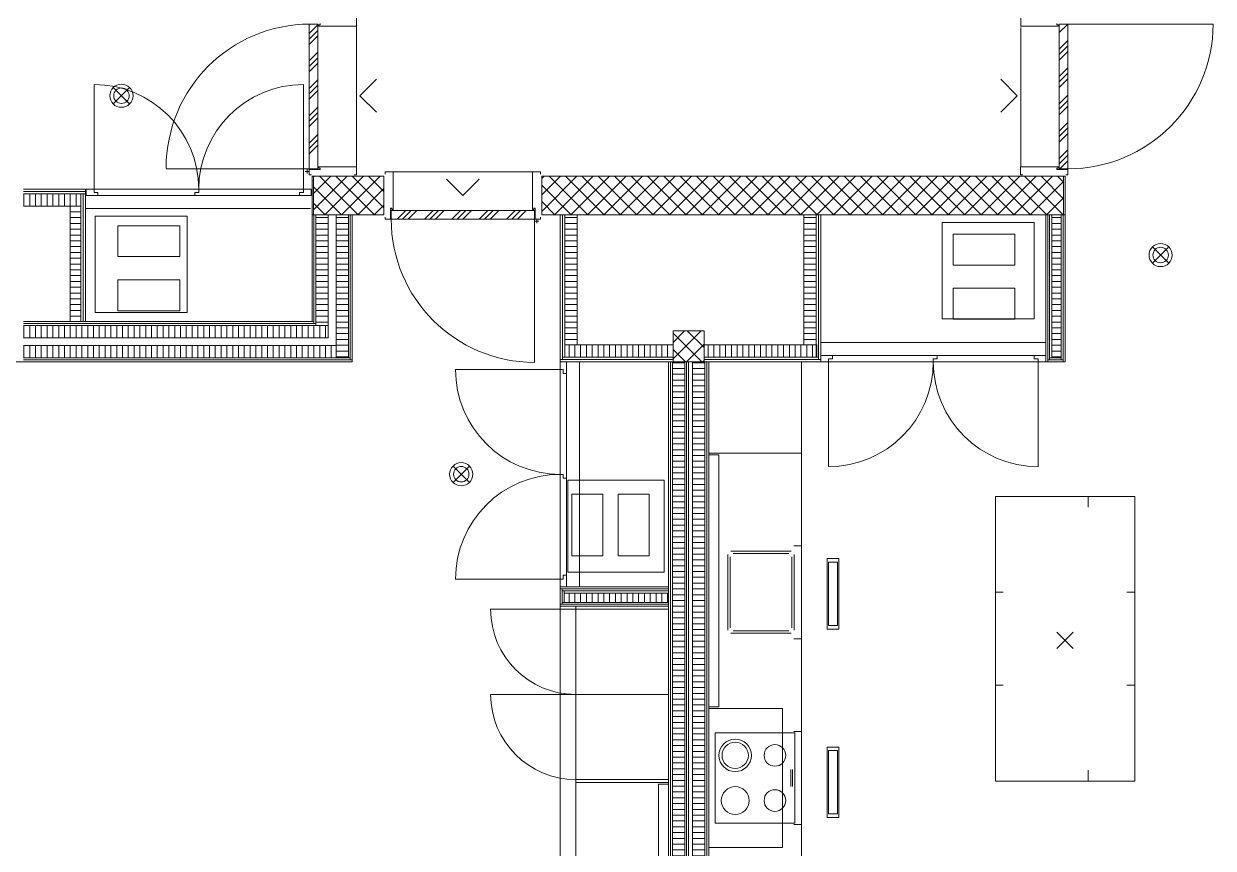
# Model space of a CAD drawing. Extents: x -5275 to 65950, y -3225 to 18875.
# Drawn here: x 7226 to 14918, y 2981 to 8310 of the extents above; entities that cross this region are included whole.
import ezdxf

# ---------------------------------------------------------------- set-up
doc = ezdxf.new("R2010")
doc.units = 0
doc.header["$LTSCALE"] = 50
doc.layers.get('0').update_dxf_attribs({"lineweight": 25})
doc.layers.add('Zargen Fenster', color=7, linetype='Continuous', lineweight=25)

# ---------------------------------------------------------------- blocks, each defined once
blk = doc.blocks.new('Blockreferenz-A0MJL02TFC', base_point=(10575, 7075))
at = {"layer": 'Zargen Fenster', "color": 8, "lineweight": 13, "true_color": 0x808080}
for p, q in [((10575, 7309.7), (10590.3, 7325)), ((10575, 7203.7), (10696.3, 7325)), ((10575, 7097.6), (10802.4, 7325)), ((10872.5, 7075), (10622.5, 7325)), ((10658.5, 7075), (10908.5, 7325)), ((10978.5, 7075), (10728.5, 7325)), ((10764.5, 7075), (11014.5, 7325)), ((11084.6, 7075), (10834.6, 7325)), ((10870.6, 7075), (11120.6, 7325)), ((11190.7, 7075), (10940.7, 7325)), ((10976.7, 7075), (11226.7, 7325)), ((11296.7, 7075), (11046.7, 7325)), ((11082.7, 7075), (11332.7, 7325)), ((11402.8, 7075), (11152.8, 7325)), ((11188.8, 7075), (11438.8, 7325)), ((11508.9, 7075), (11258.9, 7325)), ((11294.9, 7075), (11544.9, 7325)), ((11614.9, 7075), (11364.9, 7325)), ((11400.9, 7075), (11650.9, 7325)), ((11721, 7075), (11471, 7325)), ((11507, 7075), (11757, 7325)), ((11827.1, 7075), (11577.1, 7325)), ((11613.1, 7075), (11863.1, 7325)), ((11933.1, 7075), (11683.1, 7325)), ((11719.1, 7075), (11969.1, 7325)), ((12039.2, 7075), (11789.2, 7325)), ((11825.2, 7075), (12075.2, 7325)), ((12145.3, 7075), (11895.3, 7325)), ((11931.2, 7075), (12181.2, 7325)), ((12251.3, 7075), (12001.3, 7325)), ((12037.3, 7075), (12287.3, 7325)), ((12357.4, 7075), (12107.4, 7325)), ((12143.4, 7075), (12393.4, 7325)), ((12463.5, 7075), (12213.5, 7325)), ((12249.4, 7075), (12499.4, 7325)), ((12569.5, 7075), (12319.5, 7325)), ((12355.5, 7075), (12605.5, 7325)), ((12675.6, 7075), (12425.6, 7325)), ((12461.6, 7075), (12711.6, 7325)), ((12781.7, 7075), (12531.7, 7325)), ((12567.6, 7075), (12817.6, 7325)), ((12887.7, 7075), (12637.7, 7325)), ((12673.7, 7075), (12923.7, 7325)), ((12993.8, 7075), (12743.8, 7325)), ((12779.8, 7075), (13029.8, 7325)), ((13099.9, 7075), (12849.9, 7325)), ((12885.8, 7075), (13135.8, 7325)), ((13205.9, 7075), (12955.9, 7325)), ((12991.9, 7075), (13241.9, 7325)), ((13312, 7075), (13062, 7325)), ((13098, 7075), (13348, 7325)), ((13418.1, 7075), (13168.1, 7325)), ((13204, 7075), (13454, 7325)), ((13524.1, 7075), (13274.1, 7325)), ((13310.1, 7075), (13560.1, 7325)), ((13630.2, 7075), (13380.2, 7325)), ((13416.2, 7075), (13666.2, 7325)), ((13736.3, 7075), (13486.3, 7325)), ((13522.2, 7075), (13772.2, 7325)), ((13842.3, 7075), (13592.3, 7325)), ((13628.3, 7075), (13878.3, 7325)), ((13948.4, 7075), (13698.4, 7325)), ((13950, 7179.5), (13804.5, 7325)), ((13950, 7285.5), (13910.5, 7325)), ((10766.4, 7075), (10575, 7266.4)), ((13734.4, 7075), (13950, 7290.6)), ((10660.3, 7075), (10575, 7160.3)), ((13840.4, 7075), (13950, 7184.6)), ((13946.5, 7075), (13950, 7078.5))]:
    blk.add_line(p, q, dxfattribs=at)
blk = doc.blocks.new('Blockreferenz-A0MJL03JFC', base_point=(9072, 7468.4))
at = {"layer": 'Zargen Fenster', "color": 8, "lineweight": 13, "true_color": 0x808080}
for p, q in [((9072, 8246.2), (9128, 8302.2)), ((9072, 8210.9), (9128, 8266.9)), ((9072, 8175.5), (9128, 8231.5)), ((9072, 8069.5), (9128, 8125.5)), ((9072, 8034.1), (9128, 8090.1)), ((9072, 7998.8), (9128, 8054.8)), ((9072, 7892.7), (9128, 7948.7)), ((9072, 7857.3), (9128, 7913.3)), ((9072, 7822), (9128, 7878)), ((9072, 7715.9), (9128, 7771.9)), ((9072, 7680.6), (9128, 7736.6)), ((9072, 7645.2), (9128, 7701.2)), ((9072, 7539.1), (9128, 7595.1)), ((9072, 7503.8), (9128, 7559.8)), ((9072, 7468.4), (9128, 7524.4))]:
    blk.add_line(p, q, dxfattribs=at)
blk = doc.blocks.new('Blockreferenz-A0MJL03LFC', base_point=(13922, 7372.3))
at = {"layer": 'Zargen Fenster', "color": 8, "lineweight": 13, "true_color": 0x808080}
for p, q in [((13922, 8252.6), (13977.2, 8307.8)), ((13922, 8146.5), (13978, 8202.5)), ((13922, 8111.2), (13978, 8167.2)), ((13922, 8075.8), (13978, 8131.8)), ((13922, 7969.7), (13978, 8025.7)), ((13922, 7934.4), (13978, 7990.4)), ((13922, 7899), (13978, 7955)), ((13922, 7792.9), (13978, 7848.9)), ((13922, 7757.6), (13978, 7813.6)), ((13922, 7722.2), (13978, 7778.2)), ((13922, 7616.2), (13978, 7672.2)), ((13922, 7580.8), (13978, 7636.8)), ((13922, 7545.5), (13978, 7601.5)), ((13922, 7439.4), (13978, 7495.4)), ((13922, 7404), (13978, 7460)), ((13925.6, 7372.3), (13978, 7424.7))]:
    blk.add_line(p, q, dxfattribs=at)
blk = doc.blocks.new('Blockreferenz-A0MJL03NFC', base_point=(9640.5, 7047))
at = {"layer": 'Zargen Fenster', "color": 8, "lineweight": 13, "true_color": 0x808080}
for p, q in [((9640.5, 7047), (9696.5, 7103)), ((9675.9, 7047), (9731.9, 7103)), ((9711.2, 7047), (9767.2, 7103)), ((9817.3, 7047), (9873.3, 7103)), ((9852.6, 7047), (9908.6, 7103)), ((9888, 7047), (9944, 7103)), ((9994.1, 7047), (10050.1, 7103)), ((10029.4, 7047), (10085.4, 7103)), ((10064.8, 7047), (10120.8, 7103)), ((10170.8, 7047), (10226.8, 7103)), ((10206.2, 7047), (10262.2, 7103)), ((10241.5, 7047), (10297.5, 7103)), ((10347.6, 7047), (10403.6, 7103)), ((10383, 7047), (10439, 7103)), ((10418.3, 7047), (10474.3, 7103))]:
    blk.add_line(p, q, dxfattribs=at)
blk = doc.blocks.new('Blockreferenz-A0MJL0AZFC', base_point=(11425, 6125))
at = {"layer": 'Zargen Fenster', "color": 8, "lineweight": 13, "true_color": 0x808080}
for p, q in [((11425, 6250.6), (11499.4, 6325)), ((11425, 6144.5), (11605.5, 6325)), ((11610.3, 6125), (11425, 6310.3)), ((11625, 6216.4), (11516.4, 6325)), ((11625, 6322.5), (11622.5, 6325)), ((11511.6, 6125), (11625, 6238.4)), ((11504.3, 6125), (11425, 6204.3)), ((11617.6, 6125), (11625, 6132.4))]:
    blk.add_line(p, q, dxfattribs=at)
blk = doc.blocks.new('Blockreferenz-A0MJL0B1FC', base_point=(11550, 2556.9))
at = {"layer": 'Zargen Fenster', "color": 8, "lineweight": 13, "true_color": 0x808080}
for p, q in [((11550, 6119.4), (11630, 6119.4)), ((11550, 6081.9), (11630, 6081.9)), ((11550, 6044.4), (11630, 6044.4)), ((11550, 6006.9), (11630, 6006.9)), ((11550, 5969.4), (11630, 5969.4)), ((11550, 5931.9), (11630, 5931.9)), ((11550, 5894.4), (11630, 5894.4)), ((11550, 5856.9), (11630, 5856.9)), ((11550, 5819.4), (11630, 5819.4)), ((11550, 5781.9), (11630, 5781.9)), ((11550, 5744.4), (11630, 5744.4)), ((11550, 5706.9), (11630, 5706.9)), ((11550, 5669.4), (11630, 5669.4)), ((11550, 5631.9), (11630, 5631.9)), ((11550, 5594.4), (11630, 5594.4)), ((11550, 5556.9), (11630, 5556.9)), ((11550, 5519.4), (11630, 5519.4)), ((11550, 5481.9), (11630, 5481.9)), ((11550, 5444.4), (11630, 5444.4)), ((11550, 5406.9), (11630, 5406.9)), ((11550, 5369.4), (11630, 5369.4)), ((11550, 5331.9), (11630, 5331.9)), ((11550, 5294.4), (11630, 5294.4)), ((11550, 5256.9), (11630, 5256.9)), ((11550, 5219.4), (11630, 5219.4)), ((11550, 5181.9), (11630, 5181.9)), ((11550, 5144.4), (11630, 5144.4)), ((11550, 5106.9), (11630, 5106.9)), ((11550, 5069.4), (11630, 5069.4)), ((11550, 5031.9), (11630, 5031.9)), ((11550, 4994.4), (11630, 4994.4)), ((11550, 4956.9), (11630, 4956.9)), ((11550, 4919.4), (11630, 4919.4)), ((11550, 4881.9), (11630, 4881.9)), ((11550, 4844.4), (11630, 4844.4)), ((11550, 4806.9), (11630, 4806.9)), ((11550, 4769.4), (11630, 4769.4)), ((11550, 4731.9), (11630, 4731.9)), ((11550, 4694.4), (11630, 4694.4)), ((11550, 4656.9), (11630, 4656.9)), ((11550, 4619.4), (11630, 4619.4)), ((11550, 4581.9), (11630, 4581.9)), ((11550, 4544.4), (11630, 4544.4)), ((11550, 4506.9), (11630, 4506.9)), ((11550, 4469.4), (11630, 4469.4)), ((11550, 4431.9), (11630, 4431.9)), ((11550, 4394.4), (11630, 4394.4)), ((11550, 4356.9), (11630, 4356.9)), ((11550, 4319.4), (11630, 4319.4)), ((11550, 4281.9), (11630, 4281.9)), ((11550, 4244.4), (11630, 4244.4)), ((11550, 4206.9), (11630, 4206.9)), ((11550, 4169.4), (11630, 4169.4)), ((11550, 4131.9), (11630, 4131.9)), ((11550, 4094.4), (11630, 4094.4)), ((11550, 4056.9), (11630, 4056.9)), ((11550, 4019.4), (11630, 4019.4)), ((11550, 3981.9), (11630, 3981.9)), ((11550, 3944.4), (11630, 3944.4)), ((11550, 3906.9), (11630, 3906.9)), ((11550, 3869.4), (11630, 3869.4)), ((11550, 3831.9), (11630, 3831.9)), ((11550, 3794.4), (11630, 3794.4)), ((11550, 3756.9), (11630, 3756.9)), ((11550, 3719.4), (11630, 3719.4)), ((11550, 3681.9), (11630, 3681.9)), ((11550, 3644.4), (11630, 3644.4)), ((11550, 3606.9), (11630, 3606.9)), ((11550, 3569.4), (11630, 3569.4)), ((11550, 3531.9), (11630, 3531.9)), ((11550, 3494.4), (11630, 3494.4)), ((11550, 3456.9), (11630, 3456.9)), ((11550, 3419.4), (11630, 3419.4)), ((11550, 3381.9), (11630, 3381.9)), ((11550, 3344.4), (11630, 3344.4)), ((11550, 3306.9), (11630, 3306.9)), ((11550, 3269.4), (11630, 3269.4)), ((11550, 3231.9), (11630, 3231.9)), ((11550, 3194.4), (11630, 3194.4)), ((11550, 3156.9), (11630, 3156.9)), ((11550, 3119.4), (11630, 3119.4)), ((11550, 3081.9), (11630, 3081.9)), ((11550, 3044.4), (11630, 3044.4)), ((11550, 3006.9), (11630, 3006.9)), ((11550, 2969.4), (11630, 2969.4)), ((11550, 2931.9), (11630, 2931.9)), ((11550, 2894.4), (11630, 2894.4)), ((11550, 2856.9), (11630, 2856.9)), ((11550, 2819.4), (11630, 2819.4)), ((11550, 2781.9), (11630, 2781.9)), ((11550, 2744.4), (11630, 2744.4)), ((11550, 2706.9), (11630, 2706.9)), ((11550, 2669.4), (11630, 2669.4)), ((11550, 2631.9), (11630, 2631.9)), ((11550, 2594.4), (11630, 2594.4)), ((11550, 2556.9), (11630, 2556.9))]:
    blk.add_line(p, q, dxfattribs=at)
blk = doc.blocks.new('Blockreferenz-A0MJL0B3FC', base_point=(11420, 2556.9))
at = {"layer": 'Zargen Fenster', "color": 8, "lineweight": 13, "true_color": 0x808080}
for p, q in [((11420, 6119.4), (11500, 6119.4)), ((11420, 6081.9), (11500, 6081.9)), ((11420, 6044.4), (11500, 6044.4)), ((11420, 6006.9), (11500, 6006.9)), ((11420, 5969.4), (11500, 5969.4)), ((11420, 5931.9), (11500, 5931.9)), ((11420, 5894.4), (11500, 5894.4)), ((11420, 5856.9), (11500, 5856.9)), ((11420, 5819.4), (11500, 5819.4)), ((11420, 5781.9), (11500, 5781.9)), ((11420, 5744.4), (11500, 5744.4)), ((11420, 5706.9), (11500, 5706.9)), ((11420, 5669.4), (11500, 5669.4)), ((11420, 5631.9), (11500, 5631.9)), ((11420, 5594.4), (11500, 5594.4)), ((11420, 5556.9), (11500, 5556.9)), ((11420, 5519.4), (11500, 5519.4)), ((11420, 5481.9), (11500, 5481.9)), ((11420, 5444.4), (11500, 5444.4)), ((11420, 5406.9), (11500, 5406.9)), ((11420, 5369.4), (11500, 5369.4)), ((11420, 5331.9), (11500, 5331.9)), ((11420, 5294.4), (11500, 5294.4)), ((11420, 5256.9), (11500, 5256.9)), ((11420, 5219.4), (11500, 5219.4)), ((11420, 5181.9), (11500, 5181.9)), ((11420, 5144.4), (11500, 5144.4)), ((11420, 5106.9), (11500, 5106.9)), ((11420, 5069.4), (11500, 5069.4)), ((11420, 5031.9), (11500, 5031.9)), ((11420, 4994.4), (11500, 4994.4)), ((11420, 4956.9), (11500, 4956.9)), ((11420, 4919.4), (11500, 4919.4)), ((11420, 4881.9), (11500, 4881.9)), ((11420, 4844.4), (11500, 4844.4)), ((11420, 4806.9), (11500, 4806.9)), ((11420, 4769.4), (11500, 4769.4)), ((11420, 4731.9), (11500, 4731.9)), ((11420, 4694.4), (11500, 4694.4)), ((11420, 4656.9), (11500, 4656.9)), ((11420, 4619.4), (11500, 4619.4)), ((11420, 4581.9), (11500, 4581.9)), ((11420, 4544.4), (11500, 4544.4)), ((11420, 4506.9), (11500, 4506.9)), ((11420, 4469.4), (11500, 4469.4)), ((11420, 4431.9), (11500, 4431.9)), ((11420, 4394.4), (11500, 4394.4)), ((11420, 4356.9), (11500, 4356.9)), ((11420, 4319.4), (11500, 4319.4)), ((11420, 4281.9), (11500, 4281.9)), ((11420, 4244.4), (11500, 4244.4)), ((11420, 4206.9), (11500, 4206.9)), ((11420, 4169.4), (11500, 4169.4)), ((11420, 4131.9), (11500, 4131.9)), ((11420, 4094.4), (11500, 4094.4)), ((11420, 4056.9), (11500, 4056.9)), ((11420, 4019.4), (11500, 4019.4)), ((11420, 3981.9), (11500, 3981.9)), ((11420, 3944.4), (11500, 3944.4)), ((11420, 3906.9), (11500, 3906.9)), ((11420, 3869.4), (11500, 3869.4)), ((11420, 3831.9), (11500, 3831.9)), ((11420, 3794.4), (11500, 3794.4)), ((11420, 3756.9), (11500, 3756.9)), ((11420, 3719.4), (11500, 3719.4)), ((11420, 3681.9), (11500, 3681.9)), ((11420, 3644.4), (11500, 3644.4)), ((11420, 3606.9), (11500, 3606.9)), ((11420, 3569.4), (11500, 3569.4)), ((11420, 3531.9), (11500, 3531.9)), ((11420, 3494.4), (11500, 3494.4)), ((11420, 3456.9), (11500, 3456.9)), ((11420, 3419.4), (11500, 3419.4)), ((11420, 3381.9), (11500, 3381.9)), ((11420, 3344.4), (11500, 3344.4)), ((11420, 3306.9), (11500, 3306.9)), ((11420, 3269.4), (11500, 3269.4)), ((11420, 3231.9), (11500, 3231.9)), ((11420, 3194.4), (11500, 3194.4)), ((11420, 3156.9), (11500, 3156.9)), ((11420, 3119.4), (11500, 3119.4)), ((11420, 3081.9), (11500, 3081.9)), ((11420, 3044.4), (11500, 3044.4)), ((11420, 3006.9), (11500, 3006.9)), ((11420, 2969.4), (11500, 2969.4)), ((11420, 2931.9), (11500, 2931.9)), ((11420, 2894.4), (11500, 2894.4)), ((11420, 2856.9), (11500, 2856.9)), ((11420, 2819.4), (11500, 2819.4)), ((11420, 2781.9), (11500, 2781.9)), ((11420, 2744.4), (11500, 2744.4)), ((11420, 2706.9), (11500, 2706.9)), ((11420, 2669.4), (11500, 2669.4)), ((11420, 2631.9), (11500, 2631.9)), ((11420, 2594.4), (11500, 2594.4)), ((11420, 2556.9), (11500, 2556.9))]:
    blk.add_line(p, q, dxfattribs=at)
blk = doc.blocks.new('Blockreferenz-A0MJL0CLFC', base_point=(9115, 6381.9))
at = {"layer": 'Zargen Fenster', "color": 8, "lineweight": 13, "true_color": 0x808080}
for p, q in [((9115, 7056.9), (9195, 7056.9)), ((9115, 7019.4), (9195, 7019.4)), ((9115, 6981.9), (9195, 6981.9)), ((9115, 6944.4), (9195, 6944.4)), ((9115, 6906.9), (9195, 6906.9)), ((9115, 6869.4), (9195, 6869.4)), ((9115, 6831.9), (9195, 6831.9)), ((9115, 6794.4), (9195, 6794.4)), ((9115, 6756.9), (9195, 6756.9)), ((9115, 6719.4), (9195, 6719.4)), ((9115, 6681.9), (9195, 6681.9)), ((9115, 6644.4), (9195, 6644.4)), ((9115, 6606.9), (9195, 6606.9)), ((9115, 6569.4), (9195, 6569.4)), ((9115, 6531.9), (9195, 6531.9)), ((9115, 6494.4), (9195, 6494.4)), ((9115, 6456.9), (9195, 6456.9)), ((9115, 6419.4), (9195, 6419.4)), ((9115, 6381.9), (9195, 6381.9))]:
    blk.add_line(p, q, dxfattribs=at)
blk = doc.blocks.new('Blockreferenz-A0MJL0CNFC', base_point=(9245, 6156.9))
at = {"layer": 'Zargen Fenster', "color": 8, "lineweight": 13, "true_color": 0x808080}
for p, q in [((9245, 7056.9), (9325, 7056.9)), ((9245, 7019.4), (9325, 7019.4)), ((9245, 6981.9), (9325, 6981.9)), ((9245, 6944.4), (9325, 6944.4)), ((9245, 6906.9), (9325, 6906.9)), ((9245, 6869.4), (9325, 6869.4)), ((9245, 6831.9), (9325, 6831.9)), ((9245, 6794.4), (9325, 6794.4)), ((9245, 6756.9), (9325, 6756.9)), ((9245, 6719.4), (9325, 6719.4)), ((9245, 6681.9), (9325, 6681.9)), ((9245, 6644.4), (9325, 6644.4)), ((9245, 6606.9), (9325, 6606.9)), ((9245, 6569.4), (9325, 6569.4)), ((9245, 6531.9), (9325, 6531.9)), ((9245, 6494.4), (9325, 6494.4)), ((9245, 6456.9), (9325, 6456.9)), ((9245, 6419.4), (9325, 6419.4)), ((9245, 6381.9), (9325, 6381.9)), ((9245, 6344.4), (9325, 6344.4)), ((9245, 6306.9), (9325, 6306.9)), ((9245, 6269.4), (9325, 6269.4)), ((9245, 6231.9), (9325, 6231.9)), ((9245, 6194.4), (9325, 6194.4)), ((9245, 6156.9), (9325, 6156.9))]:
    blk.add_line(p, q, dxfattribs=at)
blk = doc.blocks.new('Blockreferenz-A0MJL0EDFC', base_point=(7226.9, 6150))
at = {"layer": 'Zargen Fenster', "color": 8, "lineweight": 13, "true_color": 0x808080}
for p, q in [((7226.9, 6150), (7226.9, 6230)), ((7264.4, 6150), (7264.4, 6230)), ((7301.9, 6150), (7301.9, 6230)), ((7339.4, 6150), (7339.4, 6230)), ((7376.9, 6150), (7376.9, 6230)), ((7414.4, 6150), (7414.4, 6230)), ((7451.9, 6150), (7451.9, 6230)), ((7489.4, 6150), (7489.4, 6230)), ((7526.9, 6150), (7526.9, 6230)), ((7564.4, 6150), (7564.4, 6230)), ((7601.9, 6150), (7601.9, 6230)), ((7639.4, 6150), (7639.4, 6230)), ((7676.9, 6150), (7676.9, 6230)), ((7714.4, 6150), (7714.4, 6230)), ((7751.9, 6150), (7751.9, 6230)), ((7789.4, 6150), (7789.4, 6230)), ((7826.9, 6150), (7826.9, 6230)), ((7864.4, 6150), (7864.4, 6230)), ((7901.9, 6150), (7901.9, 6230)), ((7939.4, 6150), (7939.4, 6230)), ((7976.9, 6150), (7976.9, 6230)), ((8014.4, 6150), (8014.4, 6230)), ((8051.9, 6150), (8051.9, 6230)), ((8089.4, 6150), (8089.4, 6230)), ((8126.9, 6150), (8126.9, 6230)), ((8164.4, 6150), (8164.4, 6230)), ((8201.9, 6150), (8201.9, 6230)), ((8239.4, 6150), (8239.4, 6230)), ((8276.9, 6150), (8276.9, 6230)), ((8314.4, 6150), (8314.4, 6230)), ((8351.9, 6150), (8351.9, 6230)), ((8389.4, 6150), (8389.4, 6230)), ((8426.9, 6150), (8426.9, 6230)), ((8464.4, 6150), (8464.4, 6230)), ((8501.9, 6150), (8501.9, 6230)), ((8539.4, 6150), (8539.4, 6230)), ((8576.9, 6150), (8576.9, 6230)), ((8614.4, 6150), (8614.4, 6230)), ((8651.9, 6150), (8651.9, 6230)), ((8689.4, 6150), (8689.4, 6230)), ((8726.9, 6150), (8726.9, 6230)), ((8764.4, 6150), (8764.4, 6230)), ((8801.9, 6150), (8801.9, 6230)), ((8839.4, 6150), (8839.4, 6230)), ((8876.9, 6150), (8876.9, 6230)), ((8914.4, 6150), (8914.4, 6230)), ((8951.9, 6150), (8951.9, 6230)), ((8989.4, 6150), (8989.4, 6230)), ((9026.9, 6150), (9026.9, 6230)), ((9064.4, 6150), (9064.4, 6230)), ((9101.9, 6150), (9101.9, 6230)), ((9139.4, 6150), (9139.4, 6230)), ((9176.9, 6150), (9176.9, 6230)), ((9214.4, 6150), (9214.4, 6230))]:
    blk.add_line(p, q, dxfattribs=at)
blk = doc.blocks.new('Blockreferenz-A0MJL0EFFC', base_point=(7226.9, 6280))
at = {"layer": 'Zargen Fenster', "color": 8, "lineweight": 13, "true_color": 0x808080}
for p, q in [((7226.9, 6280), (7226.9, 6360)), ((7264.4, 6280), (7264.4, 6360)), ((7301.9, 6280), (7301.9, 6360)), ((7339.4, 6280), (7339.4, 6360)), ((7376.9, 6280), (7376.9, 6360)), ((7414.4, 6280), (7414.4, 6360)), ((7451.9, 6280), (7451.9, 6360)), ((7489.4, 6280), (7489.4, 6360)), ((7526.9, 6280), (7526.9, 6360)), ((7564.4, 6280), (7564.4, 6360)), ((7601.9, 6280), (7601.9, 6360)), ((7639.4, 6280), (7639.4, 6360)), ((7676.9, 6280), (7676.9, 6360)), ((7714.4, 6280), (7714.4, 6360)), ((7751.9, 6280), (7751.9, 6360)), ((7789.4, 6280), (7789.4, 6360)), ((7826.9, 6280), (7826.9, 6360)), ((7864.4, 6280), (7864.4, 6360)), ((7901.9, 6280), (7901.9, 6360)), ((7939.4, 6280), (7939.4, 6360)), ((7976.9, 6280), (7976.9, 6360)), ((8014.4, 6280), (8014.4, 6360)), ((8051.9, 6280), (8051.9, 6360)), ((8089.4, 6280), (8089.4, 6360)), ((8126.9, 6280), (8126.9, 6360)), ((8164.4, 6280), (8164.4, 6360)), ((8201.9, 6280), (8201.9, 6360)), ((8239.4, 6280), (8239.4, 6360)), ((8276.9, 6280), (8276.9, 6360)), ((8314.4, 6280), (8314.4, 6360)), ((8351.9, 6280), (8351.9, 6360)), ((8389.4, 6280), (8389.4, 6360)), ((8426.9, 6280), (8426.9, 6360)), ((8464.4, 6280), (8464.4, 6360)), ((8501.9, 6280), (8501.9, 6360)), ((8539.4, 6280), (8539.4, 6360)), ((8576.9, 6280), (8576.9, 6360)), ((8614.4, 6280), (8614.4, 6360)), ((8651.9, 6280), (8651.9, 6360)), ((8689.4, 6280), (8689.4, 6360)), ((8726.9, 6280), (8726.9, 6360)), ((8764.4, 6280), (8764.4, 6360)), ((8801.9, 6280), (8801.9, 6360)), ((8839.4, 6280), (8839.4, 6360)), ((8876.9, 6280), (8876.9, 6360)), ((8914.4, 6280), (8914.4, 6360)), ((8951.9, 6280), (8951.9, 6360)), ((8989.4, 6280), (8989.4, 6360)), ((9026.9, 6280), (9026.9, 6360)), ((9064.4, 6280), (9064.4, 6360)), ((9101.9, 6280), (9101.9, 6360)), ((9139.4, 6280), (9139.4, 6360)), ((9176.9, 6280), (9176.9, 6360))]:
    blk.add_line(p, q, dxfattribs=at)
blk = doc.blocks.new('Blockreferenz-A0MJL0FJFC', base_point=(10751.9, 4570))
at = {"layer": 'Zargen Fenster', "color": 8, "lineweight": 13, "true_color": 0x808080}
for p, q in [((10751.9, 4570), (10751.9, 4630)), ((10789.4, 4570), (10789.4, 4630)), ((10826.9, 4570), (10826.9, 4630)), ((10864.4, 4570), (10864.4, 4630)), ((10901.9, 4570), (10901.9, 4630)), ((10939.4, 4570), (10939.4, 4630)), ((10976.9, 4570), (10976.9, 4630)), ((11014.4, 4570), (11014.4, 4630)), ((11051.9, 4570), (11051.9, 4630)), ((11089.4, 4570), (11089.4, 4630)), ((11126.9, 4570), (11126.9, 4630)), ((11164.4, 4570), (11164.4, 4630)), ((11201.9, 4570), (11201.9, 4630)), ((11239.4, 4570), (11239.4, 4630)), ((11276.9, 4570), (11276.9, 4630)), ((11314.4, 4570), (11314.4, 4630)), ((11351.9, 4570), (11351.9, 4630)), ((11389.4, 4570), (11389.4, 4630))]:
    blk.add_line(p, q, dxfattribs=at)
blk = doc.blocks.new('Blockreferenz-A0MJL0G9FC', base_point=(9100, 7075))
at = {"layer": 'Zargen Fenster', "color": 8, "lineweight": 13, "true_color": 0x808080}
for p, q in [((9100, 7319.7), (9105.3, 7325)), ((9100, 7213.6), (9211.4, 7325)), ((9100, 7107.5), (9317.5, 7325)), ((9387.5, 7075), (9137.5, 7325)), ((9173.5, 7075), (9423.5, 7325)), ((9493.6, 7075), (9243.6, 7325)), ((9279.6, 7075), (9529.6, 7325)), ((9555, 7119.7), (9349.7, 7325)), ((9555, 7225.7), (9455.7, 7325)), ((9281.5, 7075), (9100, 7256.5)), ((9385.7, 7075), (9555, 7244.3)), ((9175.4, 7075), (9100, 7150.4)), ((9491.7, 7075), (9555, 7138.3))]:
    blk.add_line(p, q, dxfattribs=at)
blk = doc.blocks.new('Blockreferenz-A0MJL0K3FC', base_point=(10751.9, 6155))
at = {"layer": 'Zargen Fenster', "color": 8, "lineweight": 13, "true_color": 0x808080}
for p, q in [((10751.9, 6155), (10751.9, 6235)), ((10789.4, 6155), (10789.4, 6235)), ((10826.9, 6155), (10826.9, 6235)), ((10864.4, 6155), (10864.4, 6235)), ((10901.9, 6155), (10901.9, 6235)), ((10939.4, 6155), (10939.4, 6235)), ((10976.9, 6155), (10976.9, 6235)), ((11014.4, 6155), (11014.4, 6235)), ((11051.9, 6155), (11051.9, 6235)), ((11089.4, 6155), (11089.4, 6235)), ((11126.9, 6155), (11126.9, 6235)), ((11164.4, 6155), (11164.4, 6235)), ((11201.9, 6155), (11201.9, 6235)), ((11239.4, 6155), (11239.4, 6235)), ((11276.9, 6155), (11276.9, 6235)), ((11314.4, 6155), (11314.4, 6235)), ((11351.9, 6155), (11351.9, 6235)), ((11389.4, 6155), (11389.4, 6235))]:
    blk.add_line(p, q, dxfattribs=at)
blk = doc.blocks.new('Blockreferenz-A0MJL0K5FC', base_point=(11651.9, 6155))
at = {"layer": 'Zargen Fenster', "color": 8, "lineweight": 13, "true_color": 0x808080}
for p, q in [((11651.9, 6155), (11651.9, 6235)), ((11689.4, 6155), (11689.4, 6235)), ((11726.9, 6155), (11726.9, 6235)), ((11764.4, 6155), (11764.4, 6235)), ((11801.9, 6155), (11801.9, 6235)), ((11839.4, 6155), (11839.4, 6235)), ((11876.9, 6155), (11876.9, 6235)), ((11914.4, 6155), (11914.4, 6235)), ((11951.9, 6155), (11951.9, 6235)), ((11989.4, 6155), (11989.4, 6235)), ((12026.9, 6155), (12026.9, 6235)), ((12064.4, 6155), (12064.4, 6235)), ((12101.9, 6155), (12101.9, 6235)), ((12139.4, 6155), (12139.4, 6235)), ((12176.9, 6155), (12176.9, 6235)), ((12214.4, 6155), (12214.4, 6235)), ((12251.9, 6155), (12251.9, 6235)), ((12289.4, 6155), (12289.4, 6235)), ((12326.9, 6155), (12326.9, 6235))]:
    blk.add_line(p, q, dxfattribs=at)
blk = doc.blocks.new('Blockreferenz-A0MJL0K7FC', base_point=(12270, 6269.4))
at = {"layer": 'Zargen Fenster', "color": 8, "lineweight": 13, "true_color": 0x808080}
for p, q in [((12270, 7056.9), (12350, 7056.9)), ((12270, 7019.4), (12350, 7019.4)), ((12270, 6981.9), (12350, 6981.9)), ((12270, 6944.4), (12350, 6944.4)), ((12270, 6906.9), (12350, 6906.9)), ((12270, 6869.4), (12350, 6869.4)), ((12270, 6831.9), (12350, 6831.9)), ((12270, 6794.4), (12350, 6794.4)), ((12270, 6756.9), (12350, 6756.9)), ((12270, 6719.4), (12350, 6719.4)), ((12270, 6681.9), (12350, 6681.9)), ((12270, 6644.4), (12350, 6644.4)), ((12270, 6606.9), (12350, 6606.9)), ((12270, 6569.4), (12350, 6569.4)), ((12270, 6531.9), (12350, 6531.9)), ((12270, 6494.4), (12350, 6494.4)), ((12270, 6456.9), (12350, 6456.9)), ((12270, 6419.4), (12350, 6419.4)), ((12270, 6381.9), (12350, 6381.9)), ((12270, 6344.4), (12350, 6344.4)), ((12270, 6306.9), (12350, 6306.9)), ((12270, 6269.4), (12350, 6269.4))]:
    blk.add_line(p, q, dxfattribs=at)
blk = doc.blocks.new('Blockreferenz-A0MJL0K9FC', base_point=(13875, 6156.9))
at = {"layer": 'Zargen Fenster', "color": 8, "lineweight": 13, "true_color": 0x808080}
for p, q in [((13875, 7056.9), (13935, 7056.9)), ((13875, 7019.4), (13935, 7019.4)), ((13875, 6981.9), (13935, 6981.9)), ((13875, 6944.4), (13935, 6944.4)), ((13875, 6906.9), (13935, 6906.9)), ((13875, 6869.4), (13935, 6869.4)), ((13875, 6831.9), (13935, 6831.9)), ((13875, 6794.4), (13935, 6794.4)), ((13875, 6756.9), (13935, 6756.9)), ((13875, 6719.4), (13935, 6719.4)), ((13875, 6681.9), (13935, 6681.9)), ((13875, 6644.4), (13935, 6644.4)), ((13875, 6606.9), (13935, 6606.9)), ((13875, 6569.4), (13935, 6569.4)), ((13875, 6531.9), (13935, 6531.9)), ((13875, 6494.4), (13935, 6494.4)), ((13875, 6456.9), (13935, 6456.9)), ((13875, 6419.4), (13935, 6419.4)), ((13875, 6381.9), (13935, 6381.9)), ((13875, 6344.4), (13935, 6344.4)), ((13875, 6306.9), (13935, 6306.9)), ((13875, 6269.4), (13935, 6269.4)), ((13875, 6231.9), (13935, 6231.9)), ((13875, 6194.4), (13935, 6194.4)), ((13875, 6156.9), (13935, 6156.9))]:
    blk.add_line(p, q, dxfattribs=at)
blk = doc.blocks.new('Blockreferenz-A0MJL0KBFC', base_point=(7226.9, 7130))
at = {"layer": 'Zargen Fenster', "color": 8, "lineweight": 13, "true_color": 0x808080}
for p, q in [((7226.9, 7130), (7226.9, 7210)), ((7264.4, 7130), (7264.4, 7210)), ((7301.9, 7130), (7301.9, 7210)), ((7339.4, 7130), (7339.4, 7210)), ((7376.9, 7130), (7376.9, 7210)), ((7414.4, 7130), (7414.4, 7210)), ((7451.9, 7130), (7451.9, 7210)), ((7489.4, 7130), (7489.4, 7210)), ((7526.9, 7130), (7526.9, 7210)), ((7564.4, 7130), (7564.4, 7210))]:
    blk.add_line(p, q, dxfattribs=at)
blk = doc.blocks.new('Blockreferenz-A0MJL0KDFC', base_point=(7525, 6419.4))
at = {"layer": 'Zargen Fenster', "color": 8, "lineweight": 13, "true_color": 0x808080}
for p, q in [((7525, 7094.4), (7595, 7094.4)), ((7525, 7056.9), (7595, 7056.9)), ((7525, 7019.4), (7595, 7019.4)), ((7525, 6981.9), (7595, 6981.9)), ((7525, 6944.4), (7595, 6944.4)), ((7525, 6906.9), (7595, 6906.9)), ((7525, 6869.4), (7595, 6869.4)), ((7525, 6831.9), (7595, 6831.9)), ((7525, 6794.4), (7595, 6794.4)), ((7525, 6756.9), (7595, 6756.9)), ((7525, 6719.4), (7595, 6719.4)), ((7525, 6681.9), (7595, 6681.9)), ((7525, 6644.4), (7595, 6644.4)), ((7525, 6606.9), (7595, 6606.9)), ((7525, 6569.4), (7595, 6569.4)), ((7525, 6531.9), (7595, 6531.9)), ((7525, 6494.4), (7595, 6494.4)), ((7525, 6456.9), (7595, 6456.9)), ((7525, 6419.4), (7595, 6419.4))]:
    blk.add_line(p, q, dxfattribs=at)
blk = doc.blocks.new('Blockreferenz-A0MJL0KFFC', base_point=(10725, 6269.4))
at = {"layer": 'Zargen Fenster', "color": 8, "lineweight": 13, "true_color": 0x808080}
for p, q in [((10725, 7056.9), (10805, 7056.9)), ((10725, 7019.4), (10805, 7019.4)), ((10725, 6981.9), (10805, 6981.9)), ((10725, 6944.4), (10805, 6944.4)), ((10725, 6906.9), (10805, 6906.9)), ((10725, 6869.4), (10805, 6869.4)), ((10725, 6831.9), (10805, 6831.9)), ((10725, 6794.4), (10805, 6794.4)), ((10725, 6756.9), (10805, 6756.9)), ((10725, 6719.4), (10805, 6719.4)), ((10725, 6681.9), (10805, 6681.9)), ((10725, 6644.4), (10805, 6644.4)), ((10725, 6606.9), (10805, 6606.9)), ((10725, 6569.4), (10805, 6569.4)), ((10725, 6531.9), (10805, 6531.9)), ((10725, 6494.4), (10805, 6494.4)), ((10725, 6456.9), (10805, 6456.9)), ((10725, 6419.4), (10805, 6419.4)), ((10725, 6381.9), (10805, 6381.9)), ((10725, 6344.4), (10805, 6344.4)), ((10725, 6306.9), (10805, 6306.9)), ((10725, 6269.4), (10805, 6269.4))]:
    blk.add_line(p, q, dxfattribs=at)

msp = doc.modelspace()

# ---------------------------------------------------------------- linework, layer by layer
at = {"layer": 'Zargen Fenster', "color": 8, "linetype": 'Continuous', "lineweight": 13, "true_color": 0x808080}
for p, q in [((9128, 8307.8), (9072, 8307.8)), ((9072, 8307.8), (9072, 7372.3)), ((9128, 7372.3), (9128, 8307.8)), ((9143.5, 8312), (9143.5, 8303.5)), ((9377.7, 8347), (9377.7, 8295)), ((13672.8, 8347), (13672.8, 8295)), ((13906.5, 8312), (13906.5, 8303.5)), ((13922, 8307.8), (13922, 7372.3)), ((13922, 8307.8), (14917.7, 8307.8)), ((13978, 7372.3), (13978, 8307.8)), ((9135, 8303.5), (9135, 8295)), ((9143.5, 8303.5), (9135, 8303.5)), ((9135, 8295), (9377.7, 8295)), ((9377.2, 7333), (9377.2, 8295)), ((13915, 8295), (13672.3, 8295)), ((13672.8, 8285), (13672.8, 7385)), ((13906.5, 8303.5), (13915, 8303.5)), ((13915, 8303.5), (13915, 8295)), ((9400, 7845), (9506.1, 7951.1)), ((13650, 7845), (13543.9, 7951.1)), ((7680, 7220), (7680, 7918.4)), ((7910.5, 7792), (7804.5, 7898)), ((7804.5, 7792), (7910.5, 7898)), ((9035, 7220), (9035, 7917.5)), ((9400, 7845), (9506.1, 7738.9)), ((13650, 7845), (13543.9, 7738.9)), ((9135, 7385), (9377.7, 7385)), ((9135, 7376.5), (9135, 7385)), ((13672.3, 7333), (13672.3, 7385)), ((13915, 7385), (13672.3, 7385)), ((13915, 7376.5), (13915, 7385)), ((9128, 7372.3), (8146.5, 7372.3)), ((9046.2, 7355.6), (9071.1, 7355.6)), ((9058.6, 7368), (9058.6, 7343.1)), ((9072, 7333), (9072, 7368)), ((9072, 7368), (9143.5, 7368)), ((9086, 7333), (9072, 7333)), ((9090, 7325), (9555, 7325)), ((9090, 7325), (9090, 6385)), ((9100, 7075), (9100, 7325)), ((9143.5, 7376.5), (9135, 7376.5)), ((9143.5, 7368), (9143.5, 7376.5)), ((9363.2, 7333), (9377.2, 7333)), ((9555, 7325), (9555, 7075)), ((9563, 7338.7), (9563, 7352.7)), ((9563, 7352.7), (9615, 7352.7)), ((9615, 7110), (9615, 7352.7)), ((10567, 7352.2), (9615, 7352.2)), ((10515, 7110), (10515, 7352.7)), ((10567, 7338.2), (10567, 7352.2)), ((10575, 7325), (10575, 7075)), ((10575, 7325), (13960, 7325)), ((13686.3, 7333), (13672.3, 7333)), ((13906.5, 7368), (13906.5, 7376.5)), ((13906.5, 7376.5), (13915, 7376.5)), ((13978, 7368), (13906.5, 7368)), ((13922, 7372.3), (13978, 7372.3)), ((13950, 7075), (13950, 7325)), ((13960, 7325), (13960, 6125)), ((13964, 7333), (13978, 7333)), ((13978, 7333), (13978, 7368)), ((7625, 7240), (7225, 7240)), ((7625, 7240), (7625, 6385)), ((7630, 7240), (7630, 7200)), ((7630, 7240), (9085, 7240)), ((8357.5, 7220), (8357.5, 7240)), ((9085, 7240), (9085, 7200)), ((10065, 7200), (9958.9, 7306.1)), ((10065, 7200), (10171.1, 7306.1)), ((7625, 7225), (7225, 7225)), ((7225, 7210), (7625, 7210)), ((7595, 7210), (7595, 6385)), ((7610, 6385), (7610, 7210)), ((7630, 7200), (9085, 7200)), ((7705, 7220), (7680, 7220)), ((7705, 7200), (7705, 7220)), ((8332.5, 7220), (8357.5, 7220)), ((8332.5, 7200), (8332.5, 7220)), ((9010, 7220), (9035, 7220)), ((9010, 7200), (9010, 7220)), ((7225, 7130), (7595, 7130)), ((7525, 7130), (7525, 6385)), ((7625, 7115), (9080, 7115)), ((9598, 7047), (9598, 7118.5)), ((9598, 7118.5), (9606.5, 7118.5)), ((9602.2, 7103), (9602.2, 7047)), ((10527.7, 7103), (9602.2, 7103)), ((9606.5, 7118.5), (9606.5, 7110)), ((9606.5, 7110), (9615, 7110)), ((10523.5, 7110), (10515, 7110)), ((10532, 7118.5), (10523.5, 7118.5)), ((10523.5, 7118.5), (10523.5, 7110)), ((10527.7, 7103), (10527.7, 6121.5)), ((10532, 7047), (10532, 7118.5)), ((7688, 7065.5), (8283, 7065.5)), ((7688, 6443.5), (7688, 7065.5)), ((7835, 6805), (7835, 7005)), ((7835, 7005), (8235, 7005)), ((8235, 7005), (8235, 6805)), ((8283, 7065.5), (8283, 6443.5)), ((9090, 7075), (9555, 7075)), ((9102.5, 6372.5), (9102.5, 7075)), ((9115, 6360), (9115, 7075)), ((9195, 7075), (9195, 6280)), ((9245, 6150), (9245, 7075)), ((9325, 7075), (9325, 6150)), ((9337.5, 7075), (9337.5, 6137.5)), ((9350, 6125), (9350, 7075)), ((9563, 7061), (9563, 7047)), ((9563, 7047), (9598, 7047)), ((9602.2, 7047), (10527.7, 7047)), ((10567, 7047), (10532, 7047)), ((10532, 7033.6), (10556.9, 7033.6)), ((10544.4, 7021.2), (10544.4, 7046.1)), ((10567, 7061), (10567, 7047)), ((10575, 7075), (13960, 7075)), ((10695, 7075), (10695, 100)), ((10710, 6140), (10710, 7075)), ((10725, 6155), (10725, 7075)), ((10805, 7075), (10805, 6235)), ((12270, 6235), (12270, 7075)), ((12350, 7075), (12350, 6155)), ((12365, 7075), (12365, 6140)), ((12380, 6125), (12380, 7075)), ((13164.9, 7025), (13759.9, 7025)), ((13164.9, 6403), (13164.9, 7025)), ((13759.9, 7025), (13759.9, 6403)), ((13835, 6125), (13835, 7075)), ((13847.5, 7075), (13847.5, 6125)), ((13860, 7075), (13860, 6137.5)), ((13875, 6150), (13875, 7075)), ((13935, 6137.5), (13935, 7075)), ((13947.5, 6125), (13947.5, 7075)), ((13235, 6950), (13635, 6950)), ((13235, 6750), (13235, 6950)), ((13635, 6950), (13635, 6750)), ((14524.7, 6762), (14630.8, 6868)), ((14630.8, 6762), (14524.7, 6868)), ((8235, 6805), (7835, 6805)), ((13635, 6750), (13235, 6750)), ((7835, 6455), (7835, 6655)), ((7835, 6655), (8235, 6655)), ((8235, 6655), (8235, 6455)), ((13235, 6600), (13635, 6600)), ((13235, 6400), (13235, 6600)), ((13635, 6600), (13635, 6400)), ((9102.5, 6385), (7225, 6385)), ((8283, 6443.5), (7688, 6443.5)), ((8235, 6455), (7835, 6455)), ((13759.9, 6403), (13164.9, 6403)), ((13635, 6400), (13235, 6400)), ((9115, 6372.5), (7225, 6372.5)), ((7225, 6360), (9195, 6360)), ((11425, 6125), (11425, 6325)), ((11425, 6325), (11625, 6325)), ((11625, 6325), (11625, 6125)), ((9195, 6280), (7225, 6280)), ((11425, 6235), (10725, 6235)), ((11625, 6235), (12355, 6235)), ((12355, 6235), (12355, 6155)), ((13835, 6250), (12380, 6250)), ((7225, 6230), (9245, 6230)), ((11425, 6155), (10710, 6155)), ((12365, 6155), (11625, 6155)), ((13835, 6165), (12380, 6165)), ((12455, 6165), (12455, 6145)), ((13132.5, 6165), (13132.5, 6145)), ((13760, 6165), (13760, 6145)), ((7025, 6125), (9350, 6125)), ((9337.5, 6150), (7225, 6150)), ((9350, 6137.5), (7225, 6137.5)), ((11425, 6140), (10695, 6140)), ((10695, 6125), (13960, 6125)), ((10735, 4670), (10735, 6125)), ((10820, 4670), (10820, 6125)), ((11395, 100), (11395, 6125)), ((11407.5, 6125), (11407.5, 100)), ((11420, 6125), (11420, 100)), ((11500, 6125), (11500, 2525)), ((11512.5, 6125), (11512.5, 2525)), ((11525, 2525), (11525, 6125)), ((11550, 2525), (11550, 6125)), ((12380, 6140), (11625, 6140)), ((11630, 100), (11630, 6125)), ((11642.5, 100), (11642.5, 6125)), ((11655, 6125), (11655, 100)), ((12455, 6145), (12430, 6145)), ((12430, 6145), (12430, 5447.5)), ((13107.5, 6145), (13107.5, 6125)), ((13132.5, 6145), (13107.5, 6145)), ((13760, 6145), (13785, 6145)), ((13785, 6145), (13785, 5446.6)), ((13947.5, 6137.5), (13847.5, 6137.5)), ((13935, 6150), (13860, 6150)), ((10715, 6075), (10017.5, 6075)), ((10715, 6050), (10715, 6075)), ((10735, 6050), (10715, 6050)), ((11719.7, 5524.6), (11654.7, 5524.6)), ((11719.7, 3894), (11719.7, 5524.6)), ((10002, 5345.4), (10108, 5451.4)), ((10108, 5345.4), (10002, 5451.4)), ((10715, 5397.5), (10695, 5397.5)), ((10715, 5372.5), (10715, 5397.5)), ((10735, 5372.5), (10715, 5372.5)), ((10745, 4764.5), (10745, 5359.5)), ((10745, 5359.5), (11367, 5359.5)), ((11367, 5359.5), (11367, 4764.5)), ((10770, 4870), (10770, 5270)), ((10770, 5270), (10970, 5270)), ((10970, 5270), (10970, 4870)), ((11070, 4870), (11070, 5270)), ((11070, 5270), (11270, 5270)), ((11270, 5270), (11270, 4870)), ((14110, 5255), (14110, 5185)), ((12255, 4935), (12205, 4935)), ((10970, 4870), (10770, 4870)), ((11270, 4870), (11070, 4870)), ((11778, 4880), (11778, 4390)), ((11793, 4405), (11793, 4865)), ((12188, 4900), (11798, 4900)), ((11813, 4885), (12173, 4885)), ((12193, 4865), (12193, 4405)), ((12208, 4390), (12208, 4880)), ((12496.6, 4852.5), (12420.6, 4852.5)), ((12420.6, 4852.5), (12420.6, 4397.5)), ((12496.6, 4397.5), (12496.6, 4852.5)), ((12488.1, 4830), (12429.1, 4830)), ((12429.1, 4830), (12429.1, 4420)), ((12488.1, 4420), (12488.1, 4830)), ((10715, 4720), (10016.6, 4720)), ((10715, 4745), (10735, 4745)), ((10715, 4720), (10715, 4745)), ((11367, 4764.5), (10745, 4764.5)), ((11395, 4670), (10695, 4670)), ((10695, 4657.5), (11395, 4657.5)), ((10707.5, 4657.5), (10707.5, 4557.5)), ((10707.5, 4645), (11395, 4645)), ((10720, 4645), (10720, 4570)), ((11395, 4630), (10720, 4630)), ((13510, 4635), (13560, 4635)), ((14410, 4635), (14360, 4635)), ((11395, 4557.5), (10695, 4557.5)), ((10695, 4545), (11395, 4545)), ((11395, 4570), (10707.5, 4570)), ((10795, 3405), (10795, 4545)), ((11395, 4525), (10245, 4525)), ((12173, 4385), (11813, 4385)), ((12420.6, 4397.5), (12496.6, 4397.5)), ((12429.1, 4420), (12488.1, 4420)), ((11798, 4370), (12188, 4370)), ((12255, 4335), (12205, 4335)), ((13907, 4272), (14013, 4378)), ((14013, 4272), (13907, 4378)), ((13510, 4035), (13560, 4035)), ((14410, 4035), (14360, 4035)), ((11395, 3975), (10245, 3975)), ((11719.7, 3894), (11654.7, 3894)), ((11655, 3884), (12132, 3884)), ((12132, 3884), (12132, 2986)), ((11698, 3727), (11698, 3143)), ((11698, 3727), (12212, 3727)), ((12255, 3735), (12205, 3735)), ((12212, 3727), (12212, 3143)), ((12496.6, 3634.5), (12420.6, 3634.5)), ((12420.6, 3634.5), (12420.6, 3179.5)), ((12496.6, 3179.5), (12496.6, 3634.5)), ((12488.1, 3612), (12429.1, 3612)), ((12429.1, 3612), (12429.1, 3202)), ((12488.1, 3202), (12488.1, 3612)), ((12186.9, 3489.7), (12186.9, 3380.3)), ((12197, 3380.3), (12197, 3489.7)), ((14110, 3415), (14110, 3485)), ((11395, 3425), (10795, 3425)), ((11330, 1939), (11330, 3393.8)), ((11330, 3393.8), (11395, 3393.8)), ((12420.6, 3179.5), (12496.6, 3179.5)), ((12429.1, 3202), (12488.1, 3202)), ((11698, 3143), (12212, 3143)), ((12255, 3135), (12205, 3135)), ((11655, 2986), (12132, 2986))]:
    msp.add_line(p, q, dxfattribs=at)
for points in [[(12255, 5535), (11655, 5535), (11655, 6125), (12255, 6125)], [(11655, 100), (11655, 5535), (12255, 5535), (12255, 100)], [(14410, 3415), (13510, 3415), (13510, 5255), (14410, 5255)], [(11395, 100), (11395, 3405), (10795, 3405), (10795, 100)]]:
    msp.add_lwpolyline(points, close=True, dxfattribs=at)
for centre, radius in [((7857.5, 7845), 75), ((7857.5, 7845), 50), ((14577.7, 6815), 75), ((14577.7, 6815), 50), ((10055, 5398.4), 75), ((10055, 5398.4), 50), ((11826.5, 3581), 105), ((11826.5, 3581), 85), ((12083.5, 3581), 70), ((11826.5, 3289), 90), ((12083.5, 3289), 70)]:
    msp.add_circle(centre, radius, dxfattribs=at)
for centre, radius, start, end in [((9077, 7377.3), 930.5, 90, 180), ((13978, 8312), 939.7, 270, 359.74088), ((7680, 7240), 677.5, 0, 90), ((9035, 7240), 677.5, 90, 180), ((10527.7, 7047), 925.5, 180, 270), ((12430, 6125), 677.5, 270, 0), ((13785, 6125), 677.5, 180, 270), ((10695, 6075), 677.5, 180, 270), ((10695, 4720), 677.5, 90, 180), ((10795, 4525), 550, 180, 270), ((10795, 3975), 550, 180, 270)]:
    msp.add_arc(centre, radius, start, end, dxfattribs=at)

# ---------------------------------------------------------------- block references
for name, p in [('Blockreferenz-A0MJL03LFC', (13922, 7372.3)), ('Blockreferenz-A0MJL03JFC', (9072, 7468.4)), ('Blockreferenz-A0MJL0G9FC', (9100, 7075)), ('Blockreferenz-A0MJL02TFC', (10575, 7075)), ('Blockreferenz-A0MJL0KBFC', (7226.9, 7130)), ('Blockreferenz-A0MJL0KDFC', (7525, 6419.4)), ('Blockreferenz-A0MJL03NFC', (9640.5, 7047)), ('Blockreferenz-A0MJL0CLFC', (9115, 6381.9)), ('Blockreferenz-A0MJL0CNFC', (9245, 6156.9)), ('Blockreferenz-A0MJL0KFFC', (10725, 6269.4)), ('Blockreferenz-A0MJL0K7FC', (12270, 6269.4)), ('Blockreferenz-A0MJL0K9FC', (13875, 6156.9)), ('Blockreferenz-A0MJL0EFFC', (7226.9, 6280)), ('Blockreferenz-A0MJL0AZFC', (11425, 6125)), ('Blockreferenz-A0MJL0K3FC', (10751.9, 6155)), ('Blockreferenz-A0MJL0K5FC', (11651.9, 6155)), ('Blockreferenz-A0MJL0EDFC', (7226.9, 6150)), ('Blockreferenz-A0MJL0B3FC', (11420, 2556.9)), ('Blockreferenz-A0MJL0B1FC', (11550, 2556.9)), ('Blockreferenz-A0MJL0FJFC', (10751.9, 4570))]:
    msp.add_blockref(name, p)

doc.saveas('drawing.dxf')
